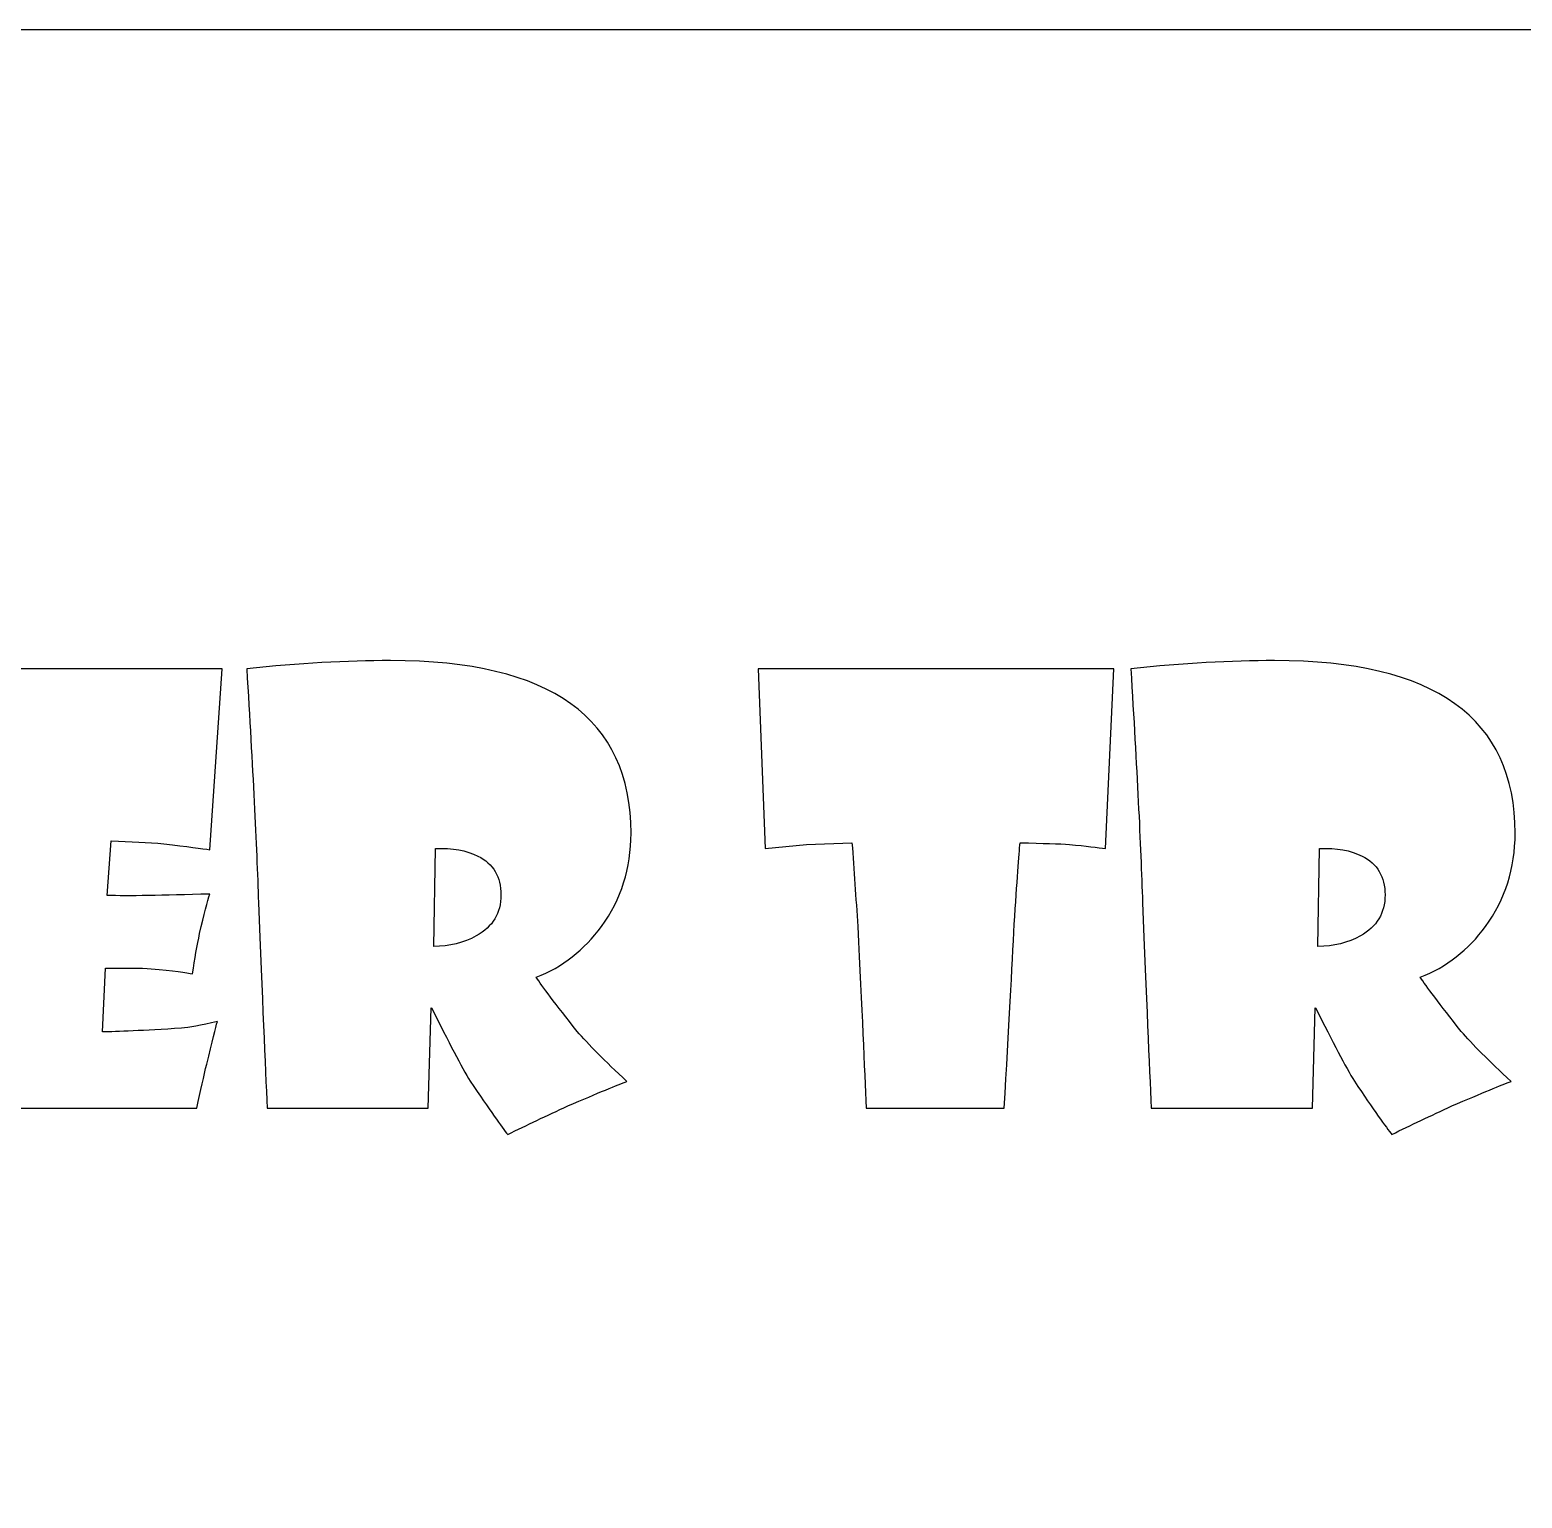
# Model space of a CAD drawing. Header units: centimetres. Extents: x -25 to 25, y -32.5 to 32.5.
# Drawn here: x -2.71 to 9.9, y 20.1 to 32.5 of the extents above; entities that cross this region are included whole.
import ezdxf

# ---------------------------------------------------------------- set-up
doc = ezdxf.new("R2010")
doc.units = ezdxf.units.CM
doc.header["$MEASUREMENT"] = 0
doc.layers.add('Capa 1', color=7, linetype='Continuous')

msp = doc.modelspace()

# ---------------------------------------------------------------- linework, layer by layer
at = {"layer": 'Capa 1', "color": 254}
msp.add_lwpolyline([(-25, -32.5), (25, -32.5), (25, 32.5), (-25, 32.5), (-25, -32.5)], close=True, dxfattribs=at)
at = {"layer": 'Capa 1', "color": 250}
for points, knots in [([(-1.08486, 27.10342), (-1.08486, 27.10342), (-1.18877, 25.57447), (-1.18877, 25.57447), (-1.18877, 25.57447), (-1.24815, 25.58437), (-1.37762, 25.60086), (-1.57554, 25.62477), (-1.57554, 25.62477), (-1.71079, 25.63714), (-1.85923, 25.64539), (-2.02004, 25.64869), (-2.02004, 25.64869), (-2.02004, 25.64869), (-2.05551, 25.18852), (-2.05551, 25.18852), (-2.05551, 25.18852), (-1.87902, 25.18357), (-1.58956, 25.18769), (-1.18877, 25.20089), (-1.18877, 25.20089), (-1.20609, 25.14069), (-1.23495, 25.02936), (-1.27371, 24.86689), (-1.27371, 24.86689), (-1.29598, 24.76793), (-1.31577, 24.65495), (-1.33391, 24.52548), (-1.33391, 24.52548), (-1.38009, 24.53702), (-1.4972, 24.55187), (-1.68358, 24.57001), (-1.68358, 24.57001), (-1.77099, 24.57496), (-1.89964, 24.57661), (-2.07035, 24.57496), (-2.07035, 24.57496), (-2.07035, 24.57496), (-2.09426, 24.03562), (-2.09426, 24.03562), (-2.09426, 24.03562), (-1.97304, 24.03727), (-1.7512, 24.04799), (-1.4271, 24.06696), (-1.4271, 24.06696), (-1.36525, 24.0719), (-1.26464, 24.09087), (-1.12444, 24.12468), (-1.12444, 24.12468), (-1.13764, 24.07438), (-1.16733, 23.9548), (-1.21433, 23.7643), (-1.21433, 23.7643), (-1.23742, 23.66616), (-1.26546, 23.54246), (-1.29763, 23.39237), (-1.29763, 23.39237), (-1.29763, 23.39237), (-3.45993, 23.39237), (-3.45993, 23.39237), (-3.45993, 23.39237), (-3.45993, 23.39237), (-3.52921, 25.28666), (-3.52921, 25.28666), (-3.52921, 25.28666), (-3.5424, 25.71961), (-3.57374, 26.32575), (-3.62322, 27.10342), (-3.62322, 27.10342), (-3.62322, 27.10342), (-1.08486, 27.10342), (-1.08486, 27.10342)], [0, 0, 0, 0, 0.05263158, 0.05263158, 0.05263158, 0.05263158, 0.10526316, 0.10526316, 0.10526316, 0.10526316, 0.15789474, 0.15789474, 0.15789474, 0.15789474, 0.21052632, 0.21052632, 0.21052632, 0.21052632, 0.26315789, 0.26315789, 0.26315789, 0.26315789, 0.31578947, 0.31578947, 0.31578947, 0.31578947, 0.36842105, 0.36842105, 0.36842105, 0.36842105, 0.42105263, 0.42105263, 0.42105263, 0.42105263, 0.47368421, 0.47368421, 0.47368421, 0.47368421, 0.52631579, 0.52631579, 0.52631579, 0.52631579, 0.57894737, 0.57894737, 0.57894737, 0.57894737, 0.63157895, 0.63157895, 0.63157895, 0.63157895, 0.68421053, 0.68421053, 0.68421053, 0.68421053, 0.73684211, 0.73684211, 0.73684211, 0.73684211, 0.78947368, 0.78947368, 0.78947368, 0.78947368, 0.84210526, 0.84210526, 0.84210526, 0.84210526, 0.89473684, 0.89473684, 0.89473684, 0.89473684, 1, 1, 1, 1]), ([(2.36972, 25.71384), (2.36972, 25.41778), (2.28642, 25.15553), (2.12066, 24.9271), (2.12066, 24.9271), (1.97387, 24.72752), (1.78997, 24.58403), (1.56895, 24.49744), (1.56895, 24.49744), (1.61596, 24.42487), (1.73141, 24.2723), (1.91449, 24.04057), (1.91449, 24.04057), (2.00686, 23.93336), (2.14705, 23.79234), (2.33508, 23.61751), (2.33508, 23.61751), (2.26003, 23.59029), (2.09345, 23.52102), (1.83615, 23.41051), (1.83615, 23.41051), (1.65637, 23.32887), (1.48731, 23.24805), (1.32815, 23.16971), (1.32815, 23.16971), (1.28114, 23.22743), (1.17558, 23.37753), (1.01229, 23.61916), (1.01229, 23.61916), (0.93807, 23.74203), (0.82922, 23.9482), (0.6849, 24.23849), (0.6849, 24.23849), (0.6849, 24.23849), (0.68077, 24.23849), (0.68077, 24.23849), (0.68077, 24.23849), (0.68077, 24.23849), (0.65768, 23.39237), (0.65768, 23.39237), (0.65768, 23.39237), (0.65768, 23.39237), (-0.70304, 23.39237), (-0.70304, 23.39237), (-0.70304, 23.39237), (-0.72035, 23.74368), (-0.74509, 24.32261), (-0.77726, 25.12914), (-0.77726, 25.12914), (-0.7921, 25.60498), (-0.82509, 26.26308), (-0.87622, 27.10342), (-0.87622, 27.10342), (-0.43337, 27.1496), (-0.02845, 27.1727), (0.33688, 27.1727), (0.33688, 27.1727), (1.69183, 27.1727), (2.36972, 26.68614), (2.36972, 25.71384)], [0, 0, 0, 0, 0.0625, 0.0625, 0.0625, 0.0625, 0.125, 0.125, 0.125, 0.125, 0.1875, 0.1875, 0.1875, 0.1875, 0.25, 0.25, 0.25, 0.25, 0.3125, 0.3125, 0.3125, 0.3125, 0.375, 0.375, 0.375, 0.375, 0.4375, 0.4375, 0.4375, 0.4375, 0.5, 0.5, 0.5, 0.5, 0.5625, 0.5625, 0.5625, 0.5625, 0.625, 0.625, 0.625, 0.625, 0.6875, 0.6875, 0.6875, 0.6875, 0.75, 0.75, 0.75, 0.75, 0.8125, 0.8125, 0.8125, 0.8125, 0.875, 0.875, 0.875, 0.875, 1, 1, 1, 1]), ([(6.44775, 27.10342), (6.44775, 27.10342), (6.37848, 25.58437), (6.37848, 25.58437), (6.37848, 25.58437), (6.31498, 25.59344), (6.21354, 25.60581), (6.07417, 25.61983), (6.07417, 25.61983), (5.98841, 25.62477), (5.84903, 25.6289), (5.65606, 25.63385), (5.65606, 25.63385), (5.64699, 25.53901), (5.63049, 25.30975), (5.60658, 24.94524), (5.60658, 24.94524), (5.58926, 24.5931), (5.56122, 24.0752), (5.52246, 23.39237), (5.52246, 23.39237), (5.52246, 23.39237), (4.35472, 23.39237), (4.35472, 23.39237), (4.35472, 23.39237), (4.34235, 23.71729), (4.31926, 24.22859), (4.28462, 24.92627), (4.28462, 24.92627), (4.26895, 25.1679), (4.25328, 25.40376), (4.23596, 25.63385), (4.23596, 25.63385), (4.23596, 25.63385), (3.85166, 25.61983), (3.85166, 25.61983), (3.85166, 25.61983), (3.85166, 25.61983), (3.50365, 25.58437), (3.50365, 25.58437), (3.50365, 25.58437), (3.50365, 25.58437), (3.44427, 27.10342), (3.44427, 27.10342), (3.44427, 27.10342), (3.44427, 27.10342), (6.44775, 27.10342), (6.44775, 27.10342)], [0, 0, 0, 0, 0.07692308, 0.07692308, 0.07692308, 0.07692308, 0.15384615, 0.15384615, 0.15384615, 0.15384615, 0.23076923, 0.23076923, 0.23076923, 0.23076923, 0.30769231, 0.30769231, 0.30769231, 0.30769231, 0.38461538, 0.38461538, 0.38461538, 0.38461538, 0.46153846, 0.46153846, 0.46153846, 0.46153846, 0.53846154, 0.53846154, 0.53846154, 0.53846154, 0.61538462, 0.61538462, 0.61538462, 0.61538462, 0.69230769, 0.69230769, 0.69230769, 0.69230769, 0.76923077, 0.76923077, 0.76923077, 0.76923077, 0.84615385, 0.84615385, 0.84615385, 0.84615385, 1, 1, 1, 1]), ([(9.83718, 25.71384), (9.83718, 25.41778), (9.75388, 25.15553), (9.58812, 24.9271), (9.58812, 24.9271), (9.44133, 24.72752), (9.25743, 24.58403), (9.03641, 24.49744), (9.03641, 24.49744), (9.08342, 24.42487), (9.19887, 24.2723), (9.38195, 24.04057), (9.38195, 24.04057), (9.47432, 23.93336), (9.61451, 23.79234), (9.80254, 23.61751), (9.80254, 23.61751), (9.72749, 23.59029), (9.56091, 23.52102), (9.30361, 23.41051), (9.30361, 23.41051), (9.12383, 23.32887), (8.95477, 23.24805), (8.79561, 23.16971), (8.79561, 23.16971), (8.7486, 23.22743), (8.64304, 23.37753), (8.47975, 23.61916), (8.47975, 23.61916), (8.40553, 23.74203), (8.29668, 23.9482), (8.15236, 24.23849), (8.15236, 24.23849), (8.15236, 24.23849), (8.14823, 24.23849), (8.14823, 24.23849), (8.14823, 24.23849), (8.14823, 24.23849), (8.12514, 23.39237), (8.12514, 23.39237), (8.12514, 23.39237), (8.12514, 23.39237), (6.76442, 23.39237), (6.76442, 23.39237), (6.76442, 23.39237), (6.74711, 23.74368), (6.72237, 24.32261), (6.6902, 25.12914), (6.6902, 25.12914), (6.67536, 25.60498), (6.64237, 26.26308), (6.59124, 27.10342), (6.59124, 27.10342), (7.03409, 27.1496), (7.43901, 27.1727), (7.80434, 27.1727), (7.80434, 27.1727), (9.15929, 27.1727), (9.83718, 26.68614), (9.83718, 25.71384)], [0, 0, 0, 0, 0.0625, 0.0625, 0.0625, 0.0625, 0.125, 0.125, 0.125, 0.125, 0.1875, 0.1875, 0.1875, 0.1875, 0.25, 0.25, 0.25, 0.25, 0.3125, 0.3125, 0.3125, 0.3125, 0.375, 0.375, 0.375, 0.375, 0.4375, 0.4375, 0.4375, 0.4375, 0.5, 0.5, 0.5, 0.5, 0.5625, 0.5625, 0.5625, 0.5625, 0.625, 0.625, 0.625, 0.625, 0.6875, 0.6875, 0.6875, 0.6875, 0.75, 0.75, 0.75, 0.75, 0.8125, 0.8125, 0.8125, 0.8125, 0.875, 0.875, 0.875, 0.875, 1, 1, 1, 1]), ([(1.27124, 25.19264), (1.27124, 25.34603), (1.20609, 25.45572), (1.07662, 25.52169), (1.07662, 25.52169), (0.98096, 25.56952), (0.86138, 25.59096), (0.71706, 25.58437), (0.71706, 25.58437), (0.71706, 25.58437), (0.70304, 24.75804), (0.70304, 24.75804), (0.70304, 24.75804), (0.83746, 24.75804), (0.95704, 24.78773), (1.0626, 24.8471), (1.0626, 24.8471), (1.20197, 24.92462), (1.27124, 25.04008), (1.27124, 25.19264)], [0, 0, 0, 0, 0.16666667, 0.16666667, 0.16666667, 0.16666667, 0.33333333, 0.33333333, 0.33333333, 0.33333333, 0.5, 0.5, 0.5, 0.5, 0.66666667, 0.66666667, 0.66666667, 0.66666667, 1, 1, 1, 1]), ([(8.7387, 25.19264), (8.7387, 25.34603), (8.67355, 25.45572), (8.54408, 25.52169), (8.54408, 25.52169), (8.44842, 25.56952), (8.32884, 25.59096), (8.18452, 25.58437), (8.18452, 25.58437), (8.18452, 25.58437), (8.1705, 24.75804), (8.1705, 24.75804), (8.1705, 24.75804), (8.30492, 24.75804), (8.4245, 24.78773), (8.53006, 24.8471), (8.53006, 24.8471), (8.66943, 24.92462), (8.7387, 25.04008), (8.7387, 25.19264)], [0, 0, 0, 0, 0.16666667, 0.16666667, 0.16666667, 0.16666667, 0.33333333, 0.33333333, 0.33333333, 0.33333333, 0.5, 0.5, 0.5, 0.5, 0.66666667, 0.66666667, 0.66666667, 0.66666667, 1, 1, 1, 1])]:
    msp.add_open_spline(points, degree=3, knots=knots, dxfattribs=at)

doc.saveas('drawing.dxf')
